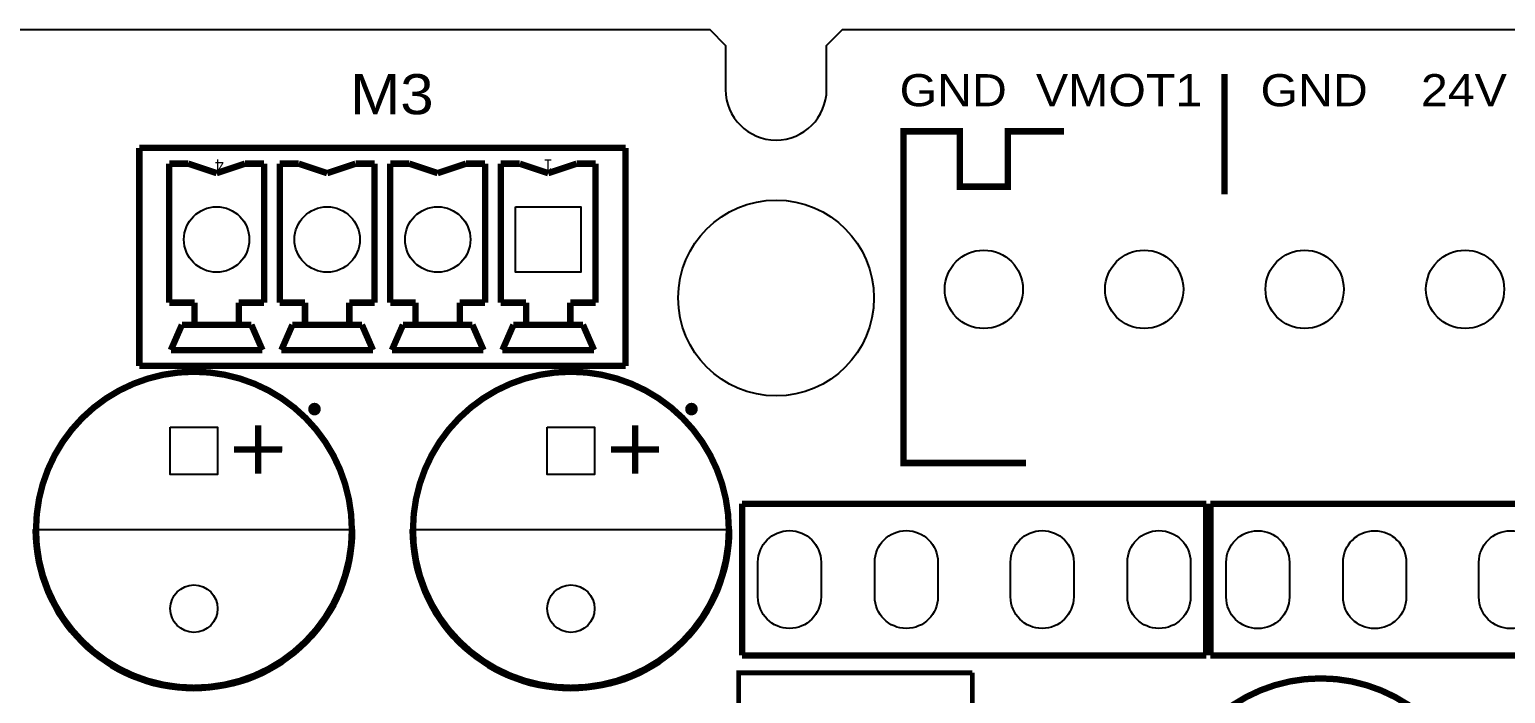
# Model space of a CAD drawing. Extents: x 27 to 210, y 6 to 115.
# Drawn here: x 102.11 to 148.85, y 93.68 to 114.7 of the extents above; entities that cross this region are included whole.
import ezdxf
from ezdxf.enums import TextEntityAlignment as Align

# ---------------------------------------------------------------- set-up
doc = ezdxf.new("R2010")
doc.units = 0
doc.header["$MEASUREMENT"] = 0
for name, color, linetype in [('BOTTOM', 132, 'CONTINUOUS'), ('OUTLINE', 7, 'CONTINUOUS'), ('SILKSCREEN_TOP', 7, 'CONTINUOUS'), ('TOP', 1, 'CONTINUOUS')]:
    doc.layers.add(name, color=color, linetype=linetype)

msp = doc.modelspace()

# ---------------------------------------------------------------- linework, layer by layer
at = {"layer": 'BOTTOM'}
for points in [[(117.50421, 109.08411), (119.57431, 109.08411), (119.57431, 107.01401), (117.50421, 107.01401)], [(106.56951, 102.11181), (108.07065, 102.11181), (108.07065, 100.61067), (106.56951, 100.61067)], [(118.50751, 102.11181), (120.00865, 102.11181), (120.00865, 100.61067), (118.50751, 100.61067)]]:
    msp.add_lwpolyline(points, close=True, dxfattribs=at)
for points in [[(125.18009, 96.73463), (125.18009, 97.83445, -1), (127.17907, 97.83445), (127.17907, 96.73463, -1)], [(130.87985, 97.83445), (130.87985, 96.73463, -1), (128.88087, 96.73463), (128.88087, 97.83445, -1)], [(135.18007, 97.83445), (135.18007, 96.73463, -1), (133.18109, 96.73463), (133.18109, 97.83445, -1)], [(138.88085, 97.83445), (138.88085, 96.73463, -1), (136.88187, 96.73463), (136.88187, 97.83445, -1)], [(140.01115, 96.72955), (140.01115, 97.82937, -1), (142.01013, 97.82937), (142.01013, 96.72955, -1)], [(143.71193, 96.72955), (143.71193, 97.82937, -1), (145.71091, 97.82937), (145.71091, 96.72955, -1)], [(148.01215, 96.72955), (148.01215, 97.82937, -1), (150.01113, 97.82937), (150.01113, 96.72955, -1)]]:
    msp.add_lwpolyline(points, format="xyb", close=True, dxfattribs=at)
for centre, radius in [((108.0389, 108.04906), 1.03505), ((111.53902, 108.04906), 1.03505), ((115.03914, 108.04906), 1.03505), ((125.7554, 106.1974), 3.10007), ((132.334, 106.47172), 1.23952), ((137.414, 106.47172), 1.23952), ((142.494, 106.47172), 1.23952), ((147.574, 106.47172), 1.23952), ((107.32008, 96.36252), 0.75057), ((119.25808, 96.36252), 0.75057)]:
    msp.add_circle(centre, radius, dxfattribs=at)
at = {"layer": 'OUTLINE'}
for points in [[(205.75778, 15.69974), (195.7578, 5.69976), (127.85598, 5.69976), (127.3556, 6.20014), (127.3556, 7.59968, 0.999282), (124.1552, 7.59968), (124.1552, 6.20014), (123.65482, 5.69976), (35.75558, 5.69976), (26.75636, 14.69898), (26.75636, 105.69702), (35.75558, 114.69624), (123.65482, 114.69624), (124.1552, 114.19586), (124.1552, 112.79632, 0.999282), (127.3556, 112.79632), (127.3556, 114.19586), (127.85598, 114.69624), (195.7578, 114.69624), (205.75778, 104.69626)], [(127.3556, 114.19586), (127.85598, 114.69624), (195.7578, 114.69624), (205.75778, 104.69626), (205.75778, 15.69974), (195.7578, 5.69976), (127.85598, 5.69976), (127.3556, 6.20014), (127.3556, 7.59968, 0.999282), (124.1552, 7.59968), (124.1552, 6.20014), (123.65482, 5.69976), (35.75558, 5.69976), (26.75636, 14.69898), (26.75636, 105.69702), (35.75558, 114.69624), (123.65482, 114.69624), (124.1552, 114.19586), (124.1552, 112.79632, 0.999282), (127.3556, 112.79632)], [(124.1552, 6.20014), (123.65482, 5.69976), (35.75558, 5.69976), (26.75636, 14.69898), (26.75636, 105.69702), (35.75558, 114.69624), (123.65482, 114.69624), (124.1552, 114.19586), (124.1552, 112.79632, 0.999282), (127.3556, 112.79632), (127.3556, 114.19586), (127.85598, 114.69624), (195.7578, 114.69624), (205.75778, 104.69626), (205.75778, 15.69974), (195.7578, 5.69976), (127.85598, 5.69976), (127.3556, 6.20014), (127.3556, 7.59968, 0.999282), (124.1552, 7.59968)]]:
    msp.add_lwpolyline(points, format="xyb", close=True, dxfattribs=at)
at = {"layer": 'SILKSCREEN_TOP'}
for points in [[(124.1552, 6.20014), (123.65482, 5.69976), (35.75558, 5.69976), (26.75636, 14.69898), (26.75636, 105.69702), (35.75558, 114.69624), (123.65482, 114.69624), (124.1552, 114.19586), (124.1552, 112.79632, 0.999282), (127.3556, 112.79632), (127.3556, 114.19586), (127.85598, 114.69624), (195.7578, 114.69624), (205.75778, 104.69626), (205.75778, 15.69974), (195.7578, 5.69976), (127.85598, 5.69976), (127.3556, 6.20014), (127.3556, 7.59968, 0.999282), (124.1552, 7.59968)], [(127.3556, 114.19586), (127.85598, 114.69624), (195.7578, 114.69624), (205.75778, 104.69626), (205.75778, 15.69974), (195.7578, 5.69976), (127.85598, 5.69976), (127.3556, 6.20014), (127.3556, 7.59968, 0.999282), (124.1552, 7.59968), (124.1552, 6.20014), (123.65482, 5.69976), (35.75558, 5.69976), (26.75636, 14.69898), (26.75636, 105.69702), (35.75558, 114.69624), (123.65482, 114.69624), (124.1552, 114.19586), (124.1552, 112.79632, 0.999282), (127.3556, 112.79632)], [(205.75778, 15.69974), (195.7578, 5.69976), (127.85598, 5.69976), (127.3556, 6.20014), (127.3556, 7.59968, 0.999282), (124.1552, 7.59968), (124.1552, 6.20014), (123.65482, 5.69976), (35.75558, 5.69976), (26.75636, 14.69898), (26.75636, 105.69702), (35.75558, 114.69624), (123.65482, 114.69624), (124.1552, 114.19586), (124.1552, 112.79632, 0.999282), (127.3556, 112.79632), (127.3556, 114.19586), (127.85598, 114.69624), (195.7578, 114.69624), (205.75778, 104.69626)], [(107.32008, 93.77426, 0.414214), (112.4077, 98.86188), (107.32008, 98.86188), (102.23246, 98.86188, 0.414164)], [(119.25808, 93.77426, 0.414214), (124.3457, 98.86188), (119.25808, 98.86188), (114.17046, 98.86188, 0.414164)]]:
    msp.add_lwpolyline(points, format="xyb", close=True, dxfattribs=at)
for points, const_width in [([(139.954, 109.474), (139.954, 113.284)], 0.2032), ([(134.874, 111.47298), (133.096, 111.47298), (133.096, 109.72038), (131.572, 109.72038), (131.572, 111.47298), (129.794, 111.47298), (129.794, 100.97262), (133.67512, 100.97262)], 0.2032), ([(129.794, 111.47298), (129.794, 100.97262)], 0.20066), ([(131.572, 111.47298), (129.794, 111.47298)], 0.20066), ([(131.572, 109.72038), (131.572, 111.47298)], 0.20066), ([(133.096, 111.47298), (134.874, 111.47298)], 0.20066), ([(133.096, 111.47298), (133.096, 109.72038)], 0.20066), ([(120.99036, 110.94974), (105.59034, 110.94974)], 0.2032), ([(105.59034, 110.94974), (105.59034, 104.04856)], 0.2032), ([(113.43386, 110.94974), (105.59034, 110.94974)], 0.20066), ([(105.59034, 104.04856), (105.59034, 110.94974)], 0.20066), ([(120.99036, 110.94974), (113.43386, 110.94974)], 0.20066), ([(120.99036, 104.04856), (120.99036, 110.94974)], 0.2032), ([(120.99036, 104.04856), (120.99036, 110.94974)], 0.20066), ([(107.13974, 110.44936), (106.53776, 110.44936)], 0.2032), ([(106.53776, 110.44936), (106.53776, 106.05008)], 0.2032), ([(106.5403, 106.05008), (106.5403, 110.44936)], 0.20066), ([(107.13974, 110.44936), (106.5403, 110.44936)], 0.20066), ([(108.0389, 110.14964), (107.13974, 110.44936)], 0.2032), ([(108.0389, 110.14964), (107.13974, 110.44936)], 0.20066), ([(108.93806, 110.44936), (108.0389, 110.14964)], 0.2032), ([(108.93806, 110.44936), (108.0389, 110.14964)], 0.20066), ([(109.54004, 110.44936), (108.93806, 110.44936)], 0.2032), ([(109.54004, 110.44936), (108.93806, 110.44936)], 0.20066), ([(109.54004, 106.05008), (109.54004, 110.44936)], 0.2032), ([(109.54004, 106.05008), (109.54004, 110.44936)], 0.20066), ([(110.63986, 110.44936), (110.03788, 110.44936)], 0.2032), ([(110.03788, 110.44936), (110.03788, 106.05008)], 0.2032), ([(110.04042, 106.05008), (110.04042, 110.44936)], 0.20066), ([(110.63986, 110.44936), (110.04042, 110.44936)], 0.20066), ([(111.53902, 110.14964), (110.63986, 110.44936)], 0.2032), ([(111.53902, 110.14964), (110.63986, 110.44936)], 0.20066), ([(112.43818, 110.44936), (111.53902, 110.14964)], 0.2032), ([(112.43818, 110.44936), (111.53902, 110.14964)], 0.20066), ([(113.04016, 110.44936), (112.43818, 110.44936)], 0.2032), ([(113.04016, 110.44936), (112.43818, 110.44936)], 0.20066), ([(113.04016, 106.05008), (113.04016, 110.44936)], 0.2032), ([(113.04016, 106.05008), (113.04016, 110.44936)], 0.20066), ([(114.13998, 110.44936), (113.538, 110.44936)], 0.2032), ([(113.538, 110.44936), (113.538, 106.05008)], 0.2032), ([(114.13998, 110.44936), (113.538, 110.44936)], 0.20066), ([(113.538, 106.05008), (113.538, 110.44936)], 0.20066), ([(115.03914, 110.14964), (114.13998, 110.44936)], 0.2032), ([(115.03914, 110.14964), (114.13998, 110.44936)], 0.20066), ([(115.9383, 110.44936), (115.03914, 110.14964)], 0.2032), ([(115.9383, 110.44936), (115.03914, 110.14964)], 0.20066), ([(116.54028, 110.44936), (115.9383, 110.44936)], 0.2032), ([(116.54028, 110.44936), (115.9383, 110.44936)], 0.20066), ([(116.54028, 106.05008), (116.54028, 110.44936)], 0.2032), ([(116.54028, 106.05008), (116.54028, 110.44936)], 0.20066), ([(117.6401, 110.44936), (117.03812, 110.44936)], 0.2032), ([(117.03812, 110.44936), (117.03812, 106.05008)], 0.2032), ([(117.03812, 106.05008), (117.03812, 110.44936)], 0.20066), ([(117.6401, 110.44936), (117.03812, 110.44936)], 0.20066), ([(118.53926, 110.14964), (117.6401, 110.44936)], 0.2032), ([(118.53926, 110.14964), (117.6401, 110.44936)], 0.20066), ([(119.43842, 110.44936), (118.53926, 110.14964)], 0.2032), ([(119.43842, 110.44936), (118.53926, 110.14964)], 0.20066), ([(120.0404, 110.44936), (119.43842, 110.44936)], 0.2032), ([(120.0404, 110.44936), (119.43842, 110.44936)], 0.20066), ([(120.0404, 106.05008), (120.0404, 110.44936)], 0.2032), ([(120.0404, 106.05008), (120.0404, 110.44936)], 0.20066), ([(133.096, 109.72038), (131.572, 109.72038)], 0.20066), ([(106.53776, 106.05008), (107.33786, 106.05008)], 0.2032), ([(107.3404, 106.05008), (106.5403, 106.05008)], 0.20066), ([(107.33786, 106.05008), (107.33786, 105.34904)], 0.2032), ([(107.3404, 105.34904), (107.3404, 106.05008)], 0.20066), ([(108.73994, 105.34904), (108.73994, 106.05008)], 0.2032), ([(108.73994, 106.05008), (109.54004, 106.05008)], 0.2032), ([(109.54004, 106.05008), (108.73994, 106.05008)], 0.20066), ([(108.73994, 105.34904), (108.73994, 106.05008)], 0.20066), ([(110.03788, 106.05008), (110.83798, 106.05008)], 0.2032), ([(110.84052, 106.05008), (110.04042, 106.05008)], 0.20066), ([(110.83798, 106.05008), (110.83798, 105.34904)], 0.2032), ([(110.84052, 105.34904), (110.84052, 106.05008)], 0.20066), ([(112.24006, 106.05008), (113.04016, 106.05008)], 0.2032), ([(112.24006, 105.34904), (112.24006, 106.05008)], 0.2032), ([(113.04016, 106.05008), (112.24006, 106.05008)], 0.20066), ([(112.24006, 105.34904), (112.24006, 106.05008)], 0.20066), ([(113.538, 106.05008), (114.3381, 106.05008)], 0.2032), ([(113.538, 106.05008), (114.3381, 106.05008)], 0.20066), ([(114.3381, 106.05008), (114.3381, 105.34904)], 0.2032), ([(114.3381, 105.34904), (114.3381, 106.05008)], 0.20066), ([(115.74018, 105.34904), (115.74018, 106.05008)], 0.2032), ([(115.74018, 106.05008), (116.54028, 106.05008)], 0.2032), ([(115.74018, 106.05008), (116.54028, 106.05008)], 0.20066), ([(115.74018, 105.34904), (115.74018, 106.05008)], 0.20066), ([(117.03812, 106.05008), (117.83822, 106.05008)], 0.2032), ([(117.83822, 106.05008), (117.03812, 106.05008)], 0.20066), ([(117.83822, 106.05008), (117.83822, 105.34904)], 0.2032), ([(117.83822, 105.34904), (117.83822, 106.05008)], 0.20066), ([(119.2403, 106.05008), (120.0404, 106.05008)], 0.2032), ([(119.2403, 105.34904), (119.2403, 106.05008)], 0.2032), ([(120.0404, 106.05008), (119.2403, 106.05008)], 0.20066), ([(119.2403, 105.34904), (119.2403, 106.05008)], 0.20066), ([(106.58856, 104.54894), (106.93908, 105.34904)], 0.2032), ([(106.58856, 104.54894), (106.93908, 105.34904)], 0.20066), ([(106.93908, 105.34904), (109.13872, 105.34904)], 0.2032), ([(107.3404, 105.34904), (106.93908, 105.34904)], 0.20066), ([(109.13872, 105.34904), (107.03814, 105.34904)], 0.20066), ([(109.13872, 105.34904), (109.48924, 104.54894)], 0.2032), ([(109.48924, 104.54894), (109.13872, 105.34904)], 0.20066), ([(110.08868, 104.54894), (110.4392, 105.34904)], 0.2032), ([(110.08868, 104.54894), (110.4392, 105.34904)], 0.20066), ([(110.4392, 105.34904), (112.63884, 105.34904)], 0.2032), ([(110.84052, 105.34904), (110.4392, 105.34904)], 0.20066), ([(112.63884, 105.34904), (110.53826, 105.34904)], 0.20066), ([(112.63884, 105.34904), (112.98936, 104.54894)], 0.2032), ([(112.98936, 104.54894), (112.63884, 105.34904)], 0.20066), ([(113.5888, 104.54894), (113.93932, 105.34904)], 0.2032), ([(113.5888, 104.54894), (113.93932, 105.34904)], 0.20066), ([(113.93932, 105.34904), (116.13896, 105.34904)], 0.2032), ([(113.93932, 105.34904), (116.0399, 105.34904)], 0.20066), ([(115.74018, 105.34904), (116.13896, 105.34904)], 0.20066), ([(116.13896, 105.34904), (116.48948, 104.54894)], 0.2032), ([(116.48948, 104.54894), (116.13896, 105.34904)], 0.20066), ([(117.08892, 104.54894), (117.43944, 105.34904)], 0.2032), ([(117.08892, 104.54894), (117.43944, 105.34904)], 0.20066), ([(117.43944, 105.34904), (119.63908, 105.34904)], 0.2032), ([(117.83822, 105.34904), (117.43944, 105.34904)], 0.20066), ([(119.63908, 105.34904), (117.5385, 105.34904)], 0.20066), ([(119.63908, 105.34904), (119.9896, 104.54894)], 0.2032), ([(119.9896, 104.54894), (119.63908, 105.34904)], 0.20066), ([(109.48924, 104.54894), (106.58856, 104.54894)], 0.2032), ([(109.48924, 104.54894), (106.58856, 104.54894)], 0.20066), ([(112.98936, 104.54894), (110.08868, 104.54894)], 0.2032), ([(112.98936, 104.54894), (110.08868, 104.54894)], 0.20066), ([(116.48948, 104.54894), (113.5888, 104.54894)], 0.2032), ([(113.5888, 104.54894), (116.48948, 104.54894)], 0.20066), ([(119.9896, 104.54894), (117.08892, 104.54894)], 0.2032), ([(119.9896, 104.54894), (117.08892, 104.54894)], 0.20066), ([(105.59034, 104.04856), (120.99036, 104.04856)], 0.2032), ([(113.665, 104.04856), (105.59034, 104.04856)], 0.20066), ([(120.99036, 104.04856), (113.665, 104.04856)], 0.20066), ([(109.35208, 100.63988), (109.35208, 102.16388)], 0.2032), ([(109.35208, 102.16388), (109.35208, 100.63988)], 0.20066), ([(121.29008, 100.63988), (121.29008, 102.16388)], 0.2032), ([(121.29008, 102.16388), (121.29008, 100.63988)], 0.20066), ([(108.59008, 101.40442), (110.11408, 101.40188)], 0.2032), ([(108.59008, 101.40442), (110.11408, 101.40188)], 0.20066), ([(120.52808, 101.40442), (122.05208, 101.40188)], 0.2032), ([(120.52808, 101.40442), (122.05208, 101.40188)], 0.20066), ([(133.67512, 100.97262), (129.794, 100.97262)], 0.20066), ([(124.68098, 99.6823), (139.37996, 99.6823)], 0.20066), ([(124.68098, 99.6823), (124.68098, 94.8817)], 0.20066), ([(139.37996, 99.6823), (139.37996, 94.8817)], 0.20066), ([(139.51204, 94.8817), (139.51204, 99.6823)], 0.20066), ([(154.21102, 99.6823), (139.51204, 99.6823)], 0.20066), ([(124.68098, 94.8817), (139.37996, 94.8817)], 0.20066), ([(154.21102, 94.8817), (139.51204, 94.8817)], 0.20066), ([(131.97078, 94.33306), (124.56922, 94.33306), (124.56922, 92.96908)], 0.1524), ([(131.97078, 92.94876), (131.97078, 94.33306)], 0.1524)]:
    msp.add_lwpolyline(points, dxfattribs=dict(at, const_width=const_width))
at = {"layer": 'SILKSCREEN_TOP', "const_width": 0.20066}
for points in [[(112.32134, 98.86188, 1), (102.31882, 98.86188, 1), (112.32134, 98.86188)], [(124.25934, 98.86188, 1), (114.25682, 98.86188, 1), (124.25934, 98.86188)], [(111.23676, 102.6795, 1.003843), (111.03864, 102.6795, 0.996171), (111.23676, 102.6795)], [(123.17476, 102.6795, 1.003843), (122.97664, 102.6795, 0.996171), (123.17476, 102.6795)], [(148.00326, 89.154, 1), (138.00074, 89.154, 1), (148.00326, 89.154)]]:
    msp.add_lwpolyline(points, format="xyb", dxfattribs=at)
at = {"layer": 'TOP'}
for points in [[(117.50421, 109.08411), (119.57431, 109.08411), (119.57431, 107.01401), (117.50421, 107.01401)], [(106.56951, 102.11181), (108.07065, 102.11181), (108.07065, 100.61067), (106.56951, 100.61067)], [(118.50751, 102.11181), (120.00865, 102.11181), (120.00865, 100.61067), (118.50751, 100.61067)]]:
    msp.add_lwpolyline(points, close=True, dxfattribs=at)
for points in [[(125.18009, 96.73463), (125.18009, 97.83445, -1), (127.17907, 97.83445), (127.17907, 96.73463, -1)], [(130.87985, 97.83445), (130.87985, 96.73463, -1), (128.88087, 96.73463), (128.88087, 97.83445, -1)], [(135.18007, 97.83445), (135.18007, 96.73463, -1), (133.18109, 96.73463), (133.18109, 97.83445, -1)], [(138.88085, 97.83445), (138.88085, 96.73463, -1), (136.88187, 96.73463), (136.88187, 97.83445, -1)], [(140.01115, 96.72955), (140.01115, 97.82937, -1), (142.01013, 97.82937), (142.01013, 96.72955, -1)], [(143.71193, 96.72955), (143.71193, 97.82937, -1), (145.71091, 97.82937), (145.71091, 96.72955, -1)], [(148.01215, 96.72955), (148.01215, 97.82937, -1), (150.01113, 97.82937), (150.01113, 96.72955, -1)]]:
    msp.add_lwpolyline(points, format="xyb", close=True, dxfattribs=at)
for centre, radius in [((108.0389, 108.04906), 1.03505), ((111.53902, 108.04906), 1.03505), ((115.03914, 108.04906), 1.03505), ((125.7554, 106.1974), 3.10007), ((132.334, 106.47172), 1.23952), ((137.414, 106.47172), 1.23952), ((142.494, 106.47172), 1.23952), ((147.574, 106.47172), 1.23952), ((107.32008, 96.36252), 0.75057), ((119.25808, 96.36252), 0.75057)]:
    msp.add_circle(centre, radius, dxfattribs=at)

# ---------------------------------------------------------------- texts
at = {"layer": 'SILKSCREEN_TOP'}
for s, height, width, p in [('M3', 1.27, 1.12, (112.268, 112.014)), ('GND', 1.016, 1.125, (129.667, 112.268)), ('VMOT1', 1.016, 1.125, (133.985, 112.268)), ('GND', 1.016, 1.125, (141.097, 112.268)), ('24V', 1.016, 1.125, (146.177, 112.268))]:
    msp.add_text(s, height=height, dxfattribs=dict(at, width=width)).set_placement(p)
for s, p in [('4', (108.12526, 110.58906)), ('1', (118.53926, 110.58906))]:
    msp.add_text(s, height=0.381, rotation=180, dxfattribs=at).set_placement(p, align=Align.CENTER)

doc.saveas('drawing.dxf')
